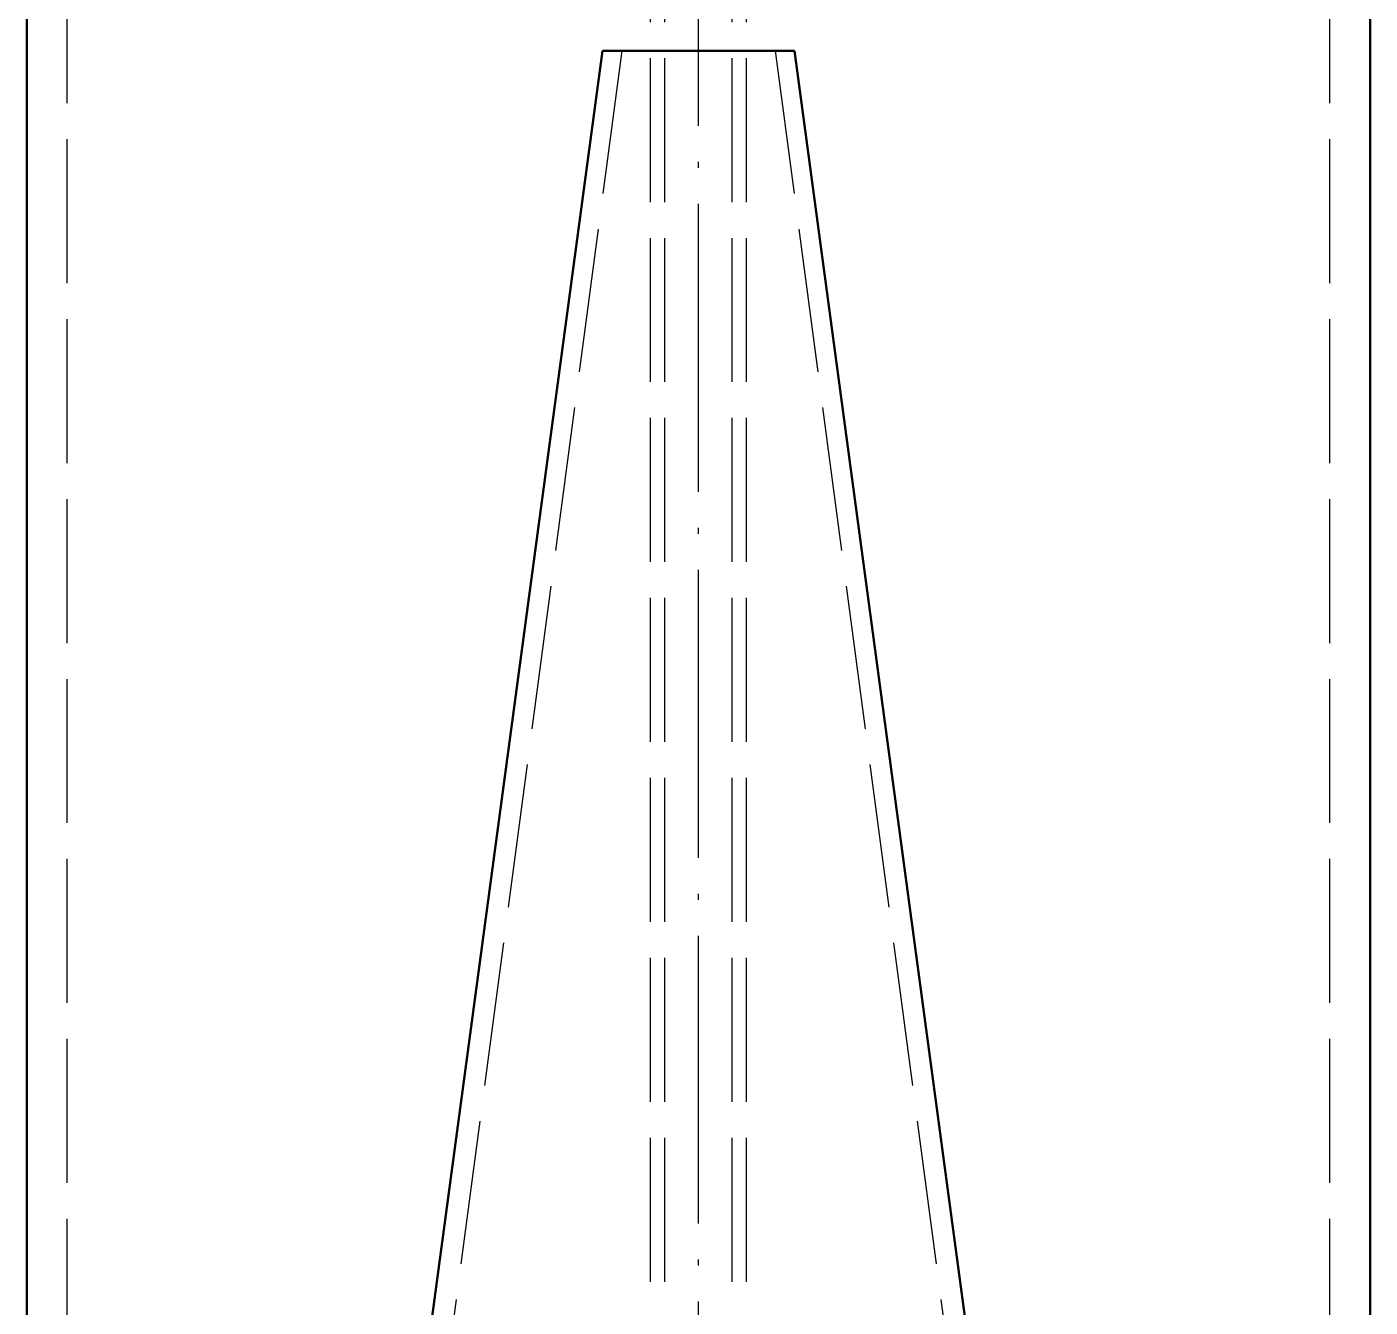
# Model space of a CAD drawing. Header units: millimetres. Extents: x 0 to 420, y 0 to 297.
# Drawn here: x 162.3 to 190.3, y 163.26 to 189.94 of the extents above; entities that cross this region are included whole.
import ezdxf

# ---------------------------------------------------------------- set-up
doc = ezdxf.new("R2010")
doc.units = ezdxf.units.MM
doc.linetypes.add('ISO02-TRAZOS', pattern=[3.75, 3, -0.75])
doc.linetypes.add('ISO04-TRAZO-PUNTO', pattern=[7.625, 6, -0.75, 0.125, -0.75])
for name, color, linetype, lineweight in [('01-VISIBLE', 7, 'CONTINUOUS', 50), ('02-OCULTA', 4, 'ISO02-TRAZOS', 25), ('03-EJE', 1, 'ISO04-TRAZO-PUNTO', 25)]:
    doc.layers.add(name, color=color, linetype=linetype, lineweight=lineweight)

msp = doc.modelspace()

# ---------------------------------------------------------------- linework, layer by layer
at = {"layer": '01-VISIBLE'}
for p, q in [((162.298, 162.64), (162.298, 234.9)), ((190.298, 162.64), (190.298, 234.9)), ((174.298, 189.44), (167.298, 137.44)), ((178.298, 189.44), (185.298, 137.44))]:
    msp.add_line(p, q, dxfattribs=at)
for points in [[(176.298, 189.44), (176.198, 189.44), (176.098, 189.44), (175.998, 189.44), (175.898, 189.44), (175.798, 189.44), (175.698, 189.44), (175.598, 189.44), (175.498, 189.44), (175.398, 189.44), (175.298, 189.44), (175.198, 189.44), (175.098, 189.44), (174.998, 189.44), (174.898, 189.44), (174.798, 189.44), (174.698, 189.44), (174.598, 189.44), (174.498, 189.44), (174.398, 189.44), (174.298, 189.44)], [(178.298, 189.44), (178.198, 189.44), (178.098, 189.44), (177.998, 189.44), (177.898, 189.44), (177.798, 189.44), (177.698, 189.44), (177.598, 189.44), (177.498, 189.44), (177.398, 189.44), (177.298, 189.44), (177.198, 189.44), (177.098, 189.44), (176.998, 189.44), (176.898, 189.44), (176.798, 189.44), (176.698, 189.44), (176.598, 189.44), (176.498, 189.44), (176.398, 189.44), (176.298, 189.44)]]:
    msp.add_lwpolyline(points, dxfattribs=at)
at = {"layer": '02-OCULTA'}
for p, q in [((175.298, 115.04), (175.298, 244.476)), ((175.598, 115.04), (175.598, 244.476)), ((176.998, 115.04), (176.998, 244.476)), ((177.298, 115.04), (177.298, 244.476)), ((163.138, 124.6), (163.138, 234.9)), ((189.458, 124.6), (189.458, 234.9)), ((174.698, 189.44), (167.798, 137.44)), ((177.898, 189.44), (184.798, 137.44))]:
    msp.add_line(p, q, dxfattribs=at)
for points in [[(174.298, 189.44), (174.398, 189.44), (174.498, 189.44), (174.598, 189.44), (174.698, 189.44), (174.798, 189.44), (174.898, 189.44), (174.998, 189.44), (175.098, 189.44), (175.198, 189.44), (175.298, 189.44), (175.398, 189.44), (175.498, 189.44), (175.598, 189.44), (175.698, 189.44), (175.798, 189.44), (175.898, 189.44), (175.998, 189.44), (176.098, 189.44), (176.198, 189.44), (176.298, 189.44), (176.398, 189.44), (176.498, 189.44), (176.598, 189.44), (176.698, 189.44), (176.798, 189.44), (176.898, 189.44), (176.998, 189.44), (177.098, 189.44), (177.198, 189.44), (177.298, 189.44), (177.398, 189.44), (177.498, 189.44), (177.598, 189.44), (177.698, 189.44), (177.798, 189.44), (177.898, 189.44), (177.998, 189.44), (178.098, 189.44), (178.198, 189.44), (178.298, 189.44)], [(176.298, 189.44), (176.198, 189.44), (176.098, 189.44), (175.998, 189.44), (175.898, 189.44), (175.798, 189.44), (175.698, 189.44), (175.598, 189.44), (175.498, 189.44), (175.398, 189.44), (175.298, 189.44), (175.198, 189.44), (175.098, 189.44), (174.998, 189.44), (174.898, 189.44), (174.798, 189.44), (174.698, 189.44)], [(174.698, 189.44), (174.798, 189.44), (174.898, 189.44), (174.998, 189.44), (175.098, 189.44), (175.198, 189.44), (175.298, 189.44), (175.398, 189.44), (175.498, 189.44), (175.598, 189.44), (175.698, 189.44), (175.798, 189.44), (175.898, 189.44), (175.998, 189.44), (176.098, 189.44), (176.198, 189.44), (176.298, 189.44), (176.398, 189.44), (176.498, 189.44), (176.598, 189.44), (176.698, 189.44), (176.798, 189.44), (176.898, 189.44), (176.998, 189.44), (177.098, 189.44), (177.198, 189.44), (177.298, 189.44), (177.398, 189.44), (177.498, 189.44), (177.598, 189.44), (177.698, 189.44), (177.798, 189.44), (177.898, 189.44)], [(177.898, 189.44), (177.791, 189.44), (177.685, 189.44), (177.578, 189.44), (177.471, 189.44), (177.365, 189.44), (177.258, 189.44), (177.151, 189.44), (177.045, 189.44), (176.938, 189.44), (176.831, 189.44), (176.725, 189.44), (176.618, 189.44), (176.511, 189.44), (176.405, 189.44), (176.298, 189.44)]]:
    msp.add_lwpolyline(points, dxfattribs=at)
at = {"layer": '03-EJE'}
msp.add_line((176.298, 104), (176.298, 251.876), dxfattribs=at)

doc.saveas('drawing.dxf')
